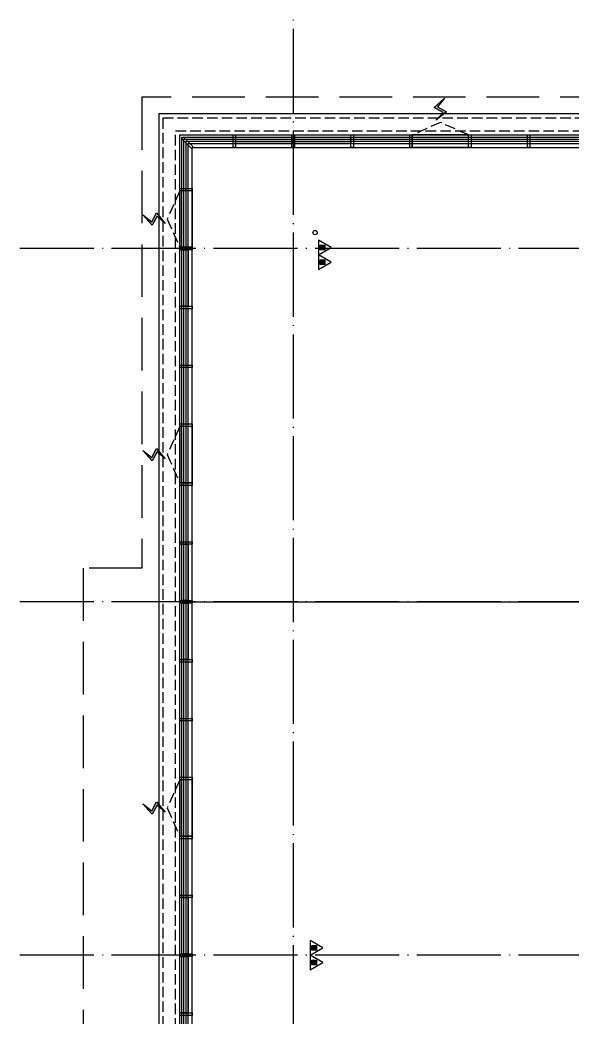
# Model space of a CAD drawing. Extents: x -292644 to 830497, y -12918 to 491457.
# Drawn here: x 105257 to 118389, y 6929 to 30635 of the extents above; entities that cross this region are included whole.
import ezdxf
from ezdxf.xclip import XClip

# ---------------------------------------------------------------- set-up
doc = ezdxf.new("R2010")
doc.units = 0
doc.header["$LTSCALE"] = 1000
doc.header["$MEASUREMENT"] = 0
for name, pattern in [('104-10 轴网$0$DOTE', [2.4200000000000004, 2, -0.2, 0.02, -0.2]), ('8#楼幕墙$0$109-34 轴网$0$L1$0$$AUDIT_BAD_LTYPE1', [0]), ('8#楼幕墙$0$DASH', [0.35, 0.25, -0.1]), ('X-104 8#10#平面_t3$0$109-34 轴网$0$L1$0$$AUDIT_BAD_LTYPE1', [0]), ('X-104 8#10#平面_t3$0$DASH', [0.35, 0.25, -0.1])]:
    doc.linetypes.add(name, pattern=pattern)
doc.layers.get('0').update_dxf_attribs({"linetype": 'CONTINUOUS'})
for name, color, linetype in [('104-10 轴网$0$A_AXIS-轴线', 36, '104-10 轴网$0$DOTE'), ('8#楼幕墙$0$04-电动窗', 1, 'CONTINUOUS'), ('8#楼幕墙$0$A-C_玻璃幕墙', 140, 'CONTINUOUS'), ('8#楼幕墙$0$A-C_窗b', 191, 'CONTINUOUS'), ('X-104 8#10#平面_t3$0$A-O_分水线', 127, 'CONTINUOUS'), ('X-104 8#10#平面_t3$0$A-O_屋面', 201, 'CONTINUOUS'), ('X-104 8#10#平面_t3$0$A-O_散水', 134, 'CONTINUOUS'), ('X-104 8#10#平面_t3$0$A-SUR_看线', 231, 'CONTINUOUS'), ('X-104 8#10#平面_t3$0$水-消火栓', 41, 'CONTINUOUS')]:
    doc.layers.add(name, color=color, linetype=linetype)
doc.layers.add('8#楼幕墙$0$04-不打印_辅助线', color=165, linetype='CONTINUOUS', plot=False)
doc.layers.add('X-104 8#10#平面_t3$0$04-不打印_辅助线', color=165, linetype='CONTINUOUS', plot=False)
doc.layers.add('X-104 8#10#平面_t3$0$000套内', color=226, linetype='CONTINUOUS', lineweight=30, plot=False)
doc.layers.get('X-104 8#10#平面_t3$0$A-O_分水线').off()

# ---------------------------------------------------------------- blocks, each defined once
blk = doc.blocks.new('104-10 轴网')
at = {"layer": '104-10 轴网$0$A_AXIS-轴线', "linetype": '104-10 轴网$0$DOTE'}
for p, q in [((120429.5977508623, 40099.99999999988), (120429.5977508621, -6500.000000000178)), ((168929.5977508623, 25199.99999999987), (113929.5977508621, 25199.99999999982)), ((168929.5977508623, 16799.99999999987), (113929.5977508621, 16799.99999999982)), ((168929.5977508623, 8399.999999999873), (113929.5977508621, 8399.999999999822))]:
    blk.add_line(p, q, dxfattribs=at)
blk = doc.blocks.new('X-104 8#10#平面_t3$0$fdhggh')
at = {"layer": 'X-104 8#10#平面_t3$0$04-不打印_辅助线'}
blk.add_lwpolyline([(19449.99996581458, 12899.99956291614), (19449.99996581458, -2650.000437083887), (-2650.000034185417, -2650.000437083858), (-2650.000034185417, 27849.99956291614), (8450.000000000291, 27849.9995629162), (8450.000000000291, 30799.99956291626), (14149.99996581458, 30799.9995629162), (14149.99996581458, 35949.99956291614), (44349.99996581458, 35949.99956291614), (44349.99996581458, 14449.99956291614), (24500.00000000015, 14449.99956291614), (24500.00000000015, 12899.99956291614)], close=True, dxfattribs=at)
blk = doc.blocks.new('8#楼幕墙$0$ii')
blk.add_lwpolyline([(-1339.999257087533, -5.379672802519053e-05), (0.0007429124671034515, -5.379672802519053e-05), (0.0007429124671034515, -150.000053796728), (-1339.999257087533, -150.000053796728)], close=True)
blk = doc.blocks.new('8#楼幕墙$0$$TCHSYS$WIN2D')
for p, q in [((-0.5, 0.5), (0.5, 0.5)), ((-0.5, 0.5), (-0.4999999999999999, -0.5)), ((0.5, 0.5), (0.4999999999999998, -0.5)), ((0.5, 0.1666666666666666), (-0.5, 0.1666666666666666)), ((0.5, -0.1666666666666667), (-0.5, -0.1666666666666667)), ((-0.4999999999999999, -0.5), (0.5, -0.5))]:
    blk.add_line(p, q)
blk = doc.blocks.new('8#楼幕墙$0$开启扇')
at = {"layer": '8#楼幕墙$0$04-电动窗'}
h = blk.add_hatch(color=1, dxfattribs=at)
h.dxf.hatch_style = 1
h.paths.add_polyline_path([(771.2538212353829, 399.4187931009801), (600.4963348774836, 588.0845509109495), (817.000029503055, 705.4227948976622), (568.9130649687795, 925.0510056701896), (737.6166181836743, 715.3361196324695), (521.1129235581029, 597.9978756457567)])
at = {"linetype": '8#楼幕墙$0$DASH'}
blk.add_lwpolyline([(0, 49.99999999714782), (670, 349.9999999971478), (1340, 49.99999999714782)], dxfattribs=at)
at = {"layer": '8#楼幕墙$0$04-电动窗', "color": 1}
blk.add_lwpolyline([(771.2538212353829, 399.4187931009801), (600.4963348774836, 588.0845509109495), (817.000029503055, 705.4227948976622), (568.9130649687795, 925.0510056701896), (737.6166181836743, 715.3361196324695), (521.1129235581029, 597.9978756457567), (771.2538212353829, 399.4187931009801)], close=True, dxfattribs=at)
at = {"xscale": -1340, "yscale": 300, "zscale": 1340, "rotation": 180}
blk.add_blockref('8#楼幕墙$0$$TCHSYS$WIN2D', (670, -100), dxfattribs=at)
blk = doc.blocks.new('8#楼幕墙')
at = {"layer": '8#楼幕墙$0$04-不打印_辅助线'}
blk.add_lwpolyline([(19400.00000000023, 12900), (19400.00000000023, -2600), (-2599.999999999767, -2599.999999999942), (-2599.999999999767, 27800), (8500.000000000233, 27800.00000000006), (8500.000000000233, 31000.00000000012), (14200.00000000023, 31000.00000000006), (14200.00000000023, 35900), (44300.00000000023, 35900), (44300.00000000023, 14500), (24130.00000000023, 14500), (24130.00000000023, 12900)], close=True, dxfattribs=at)
at = {"layer": '8#楼幕墙$0$A-C_玻璃幕墙'}
for points in [[(19630.00000000012, 14400), (19500.00000000023, 14400), (19500.00000000023, -2700), (-2699.999999999767, -2699.999999999942), (-2699.999999999767, 27900), (8400.000000000233, 27900), (8400.000000000233, 29500), (9529.999998102081, 29500)], [(19570.00000000012, 14450), (19450.00000000023, 14450), (19450.00000000023, -2650), (-2649.999999999767, -2649.999999999942), (-2649.999999999767, 27850), (8450.000000000233, 27850), (8450.000000000233, 29450), (9469.999998102081, 29450)], [(19570.00000000012, 14600), (19300.00000000023, 14600), (19300.00000000023, -2500), (-2499.999999999767, -2499.999999999942), (-2499.999999999767, 27700), (8600.000000000233, 27700), (8600.000000000233, 29300), (9469.999998102081, 29300)], [(19630.00000000012, 14700), (19200.00000000023, 14700), (19200.00000000023, -2400), (-2399.999999999767, -2399.999999999942), (-2399.999999999767, 27600), (8700.000000000233, 27600), (8700.000000000233, 29200), (9529.999998102081, 29200)]]:
    blk.add_lwpolyline(points, dxfattribs=at)
for points in [[(-2378.78679656412, 27621.21320343565), (-2421.213203435414, 27578.78679656447), (-2649.999999999651, 27807.57359312882), (-2607.573593128589, 27850)], [(-1370.000000000349, 27600.0000000064), (-1430.000000000349, 27600.0000000064), (-1430.000000000349, 27900.00000000559), (-1370.000000000349, 27900.00000000559)], [(29.99999999965075, 27600.0000000064), (-30.00000000034925, 27600.0000000064), (-30.00000000034925, 27900.00000000559), (29.99999999965075, 27900.00000000559)], [(1429.999999999651, 27600.0000000064), (1369.999999999651, 27600.0000000064), (1369.999999999651, 27900.00000000559), (1429.999999999651, 27900.00000000559)], [(2829.999999999651, 27600.0000000064), (2769.999999999651, 27600.0000000064), (2769.999999999651, 27900.00000000559), (2829.999999999651, 27900.00000000559)], [(4229.999999999651, 27600.0000000064), (4169.999999999651, 27600.0000000064), (4169.999999999651, 27900.00000000559), (4229.999999999651, 27900.00000000559)], [(5629.999999999651, 27600.0000000064), (5569.999999999651, 27600.0000000064), (5569.999999999651, 27900.00000000559), (5629.999999999651, 27900.00000000559)], [(-2700.00000000291, 26570.00000000594), (-2700.00000000291, 26630.00000000594), (-2400.00000000291, 26630.00000000594), (-2400.00000000291, 26570.00000000594)], [(-2700.00000000291, 25170.00000000594), (-2700.00000000291, 25230.00000000594), (-2400.00000000291, 25230.00000000594), (-2400.00000000291, 25170.00000000594)], [(-2700.00000000291, 23770.00000000594), (-2700.00000000291, 23830.00000000594), (-2400.00000000291, 23830.00000000594), (-2400.00000000291, 23770.00000000594)], [(-2700.00000000291, 22370.00000000594), (-2700.00000000291, 22430.00000000594), (-2400.00000000291, 22430.00000000594), (-2400.00000000291, 22370.00000000594)], [(-2700.00000000291, 20970.00000000594), (-2700.00000000291, 21030.00000000594), (-2400.00000000291, 21030.00000000594), (-2400.00000000291, 20970.00000000594)], [(-2700.00000000291, 19570.00000000582), (-2700.00000000291, 19630.00000000582), (-2400.00000000291, 19630.00000000582), (-2400.00000000291, 19570.00000000582)], [(-2700.00000000291, 18170.00000000582), (-2700.00000000291, 18230.00000000582), (-2400.00000000291, 18230.00000000582), (-2400.00000000291, 18170.00000000582)], [(-2700.00000000291, 16770.00000000582), (-2700.00000000291, 16830.00000000582), (-2400.00000000291, 16830.00000000582), (-2400.00000000291, 16770.00000000582)], [(-2700.00000000291, 15370.00000000582), (-2700.00000000291, 15430.00000000582), (-2400.00000000291, 15430.00000000582), (-2400.00000000291, 15370.00000000582)], [(-2700.00000000291, 13970.00000000582), (-2700.00000000291, 14030.00000000582), (-2400.00000000291, 14030.00000000582), (-2400.00000000291, 13970.00000000582)], [(-2700.00000000291, 12570.00000000582), (-2700.00000000291, 12630.00000000582), (-2400.00000000291, 12630.00000000582), (-2400.00000000291, 12570.00000000582)], [(-2700.00000000291, 11170.00000000582), (-2700.00000000291, 11230.00000000582), (-2400.00000000291, 11230.00000000582), (-2400.00000000291, 11170.00000000582)], [(-2700.00000000291, 11170.00000000582), (-2700.00000000291, 11230.00000000582), (-2400.00000000291, 11230.00000000582), (-2400.00000000291, 11170.00000000582)], [(-2700.00000000291, 9770.00000000582), (-2700.00000000291, 9830.00000000582), (-2400.00000000291, 9830.00000000582), (-2400.00000000291, 9770.00000000582)], [(-2700.00000000291, 8370.00000000582), (-2700.00000000291, 8430.00000000582), (-2400.00000000291, 8430.00000000582), (-2400.00000000291, 8370.00000000582)], [(-2700.00000000291, 6970.000000005821), (-2700.00000000291, 7030.000000005821), (-2400.00000000291, 7030.000000005821), (-2400.00000000291, 6970.000000005821)]]:
    blk.add_lwpolyline(points, close=True, dxfattribs=at)
at = {"layer": '8#楼幕墙$0$A-C_玻璃幕墙', "linetype": '8#楼幕墙$0$109-34 轴网$0$L1$0$$AUDIT_BAD_LTYPE1', "xscale": -1}
blk.add_blockref('8#楼幕墙$0$开启扇', (4169.999999999651, 27850.00000000629), dxfattribs=at)
at = {"layer": '8#楼幕墙$0$A-C_玻璃幕墙'}
for p in [(-30.00000000291038, 27850.00000000617), (1369.999999999534, 27850.00000000629)]:
    blk.add_blockref('8#楼幕墙$0$ii', p, dxfattribs=at)
at = {"layer": '8#楼幕墙$0$A-C_玻璃幕墙', "linetype": '8#楼幕墙$0$109-34 轴网$0$L1$0$$AUDIT_BAD_LTYPE1', "xscale": -1, "rotation": 90}
for p in [(-2649.999999978449, 26570.00000000594), (-2650.000000002561, 12570.00000000547)]:
    blk.add_blockref('8#楼幕墙$0$开启扇', p, dxfattribs=at)
at = {"layer": '8#楼幕墙$0$A-C_玻璃幕墙', "rotation": 90}
for p in [(-2650.000000002794, 25170.00000000594), (-2650.00000000291, 18170.00000000617), (-2650.00000000291, 16770.00000000617), (-2650.000000003842, 9770.00000000617), (-2650.000000003842, 8370.00000000617)]:
    blk.add_blockref('8#楼幕墙$0$ii', p, dxfattribs=at)
at = {"layer": '8#楼幕墙$0$A-C_窗b', "color": 4, "linetype": '8#楼幕墙$0$109-34 轴网$0$L1$0$$AUDIT_BAD_LTYPE1', "xscale": -1, "rotation": 90}
blk.add_blockref('8#楼幕墙$0$开启扇', (-2650.00000000291, 20970.00000000617), dxfattribs=at)
blk = doc.blocks.new('X-104 8#10#平面_t3$0$$TWTSYS$00000546')
h = blk.add_hatch()
h.set_pattern_fill('ANSI31', color=256, scale=200, style=0)
h.set_pattern_definition([(45, (-38543.80223862439, -6670.830405693208), (-17.67766952966369, 17.67766952966369), [])])
h.paths.add_polyline_path([(-64.92232553117356, 173.7449990885525), (64.922325531159, 173.7449990885525), (64.922325531159, 43.90034802621994), (-64.92232553117356, 43.90034802621994)])
for points in [[(0, 343.6163707387423), (-198.3870041439732, 0), (198.3870041439732, 0)], [(-64.92232553117356, 173.7449990885525), (64.922325531159, 173.7449990885525), (64.922325531159, 43.90034802621994), (-64.92232553117356, 43.90034802621994)]]:
    blk.add_lwpolyline(points, close=True)
blk = doc.blocks.new('X-104 8#10#平面_t3$0$A$C46662BA1')
at = {"layer": 'X-104 8#10#平面_t3$0$水-消火栓'}
blk.add_circle((112276.9281219174, 25579.99999999888), 50, dxfattribs=at)
at = {"layer": 'X-104 8#10#平面_t3$0$水-消火栓', "xscale": 0.88, "yscale": 0.88, "zscale": 0.88, "rotation": 270}
for p in [(112356.9507218332, 25224.58056364603), (112356.9507218332, 24875.41943635255), (112156.9507218331, 8574.58057760327), (112156.9507218331, 8225.419450309788)]:
    blk.add_blockref('X-104 8#10#平面_t3$0$$TWTSYS$00000546', p, dxfattribs=at)
blk = doc.blocks.new('X-104 8#10#平面_t3')
at = {"layer": 'X-104 8#10#平面_t3$0$000套内'}
blk.add_lwpolyline([(125726.9507218329, -2550.001630473969), (109206.9507218301, -2550.001630480692), (109206.95072183, 27749.9983695226), (120056.9507218314, 27749.99836952283), (120056.9507218314, 24849.99838346642), (120056.9507218296, 24849.99836163686), (120056.9507218296, 22049.9983616368), (121706.9507452612, 22049.9983616368), (121706.9507452612, 12699.99836202219), (128806.9507452469, 12699.99836202219), (128806.9507452467, 14600.49239982531), (131106.95099742, 14600.49239982531), (131106.9507249382, -2550.001630480692), (128556.9507218354, -2550.00163048043), (128556.9507218354, -100.0016165329434), (125756.9507218354, -100.0016165183042), (125756.9507218354, -2550.001630474057)], dxfattribs=at)
at = {"layer": 'X-104 8#10#平面_t3$0$A-O_屋面', "linetype": 'X-104 8#10#平面_t3$0$DASH', "ltscale": 5}
blk.add_lwpolyline([(154556.950721833, 38599.99999999971), (136156.950721833, 38599.99999999971), (136156.950721833, 37199.99999999971), (124956.950721833, 37199.99999999971), (124956.950721833, 30199.99999999971), (119356.950721833, 30199.99999999971), (119356.9507218294, 28799.99999999808), (108156.950721833, 28799.99999999971), (108156.950721833, 17599.99999999971), (106756.950721833, 17599.99999999974), (106756.9507218329, -3603.639836526272), (106756.9507218329, -3600.000000000291), (120956.9507218329, -3600.000000000291), (120956.9507229977, -2699.999986043171), (131256.9507218296, -2699.999986043025), (131256.9507440771, -800.000000000291), (132156.950721833, -800.000000000291), (132156.950721833, 11799.99999999971), (139156.950721833, 11799.99999999968)], dxfattribs=at)
at = {"layer": 'X-104 8#10#平面_t3$0$A-O_散水'}
blk.add_lwpolyline([(120156.9507560149, 30000.00000000012), (119656.9507560149, 30000.00000000012), (119656.9507560156, 28399.99836951937), (108556.9507218301, 28399.99836951931), (108556.9507218301, -3200.001630480692), (131756.9507218301, -3200.001630480721), (131756.95072183, 9900.49240770025), (131256.95072183, 9900.492407698446), (131256.9507218301, -2700.001630480721), (109056.9507218301, -2700.001630480692), (109056.9507218301, 27899.99836951931), (120156.9507560157, 27899.99836951937)], close=True, dxfattribs=at)
at = {"layer": 'X-104 8#10#平面_t3$0$A-O_散水', "linetype": 'X-104 8#10#平面_t3$0$DASH'}
blk.add_lwpolyline([(120056.9507560153, 29600.00000000012), (119756.9507560153, 29600.00000000012), (119756.9507560156, 28299.99836951937), (108656.9507218301, 28299.99836951931), (108656.9507218301, -3100.001630480692), (131656.9507218301, -3100.001630480721), (131656.95072183, 13999.99760533222), (131356.95072183, 13999.99760533114), (131356.9507218301, -2800.001630480721), (108956.9507218301, -2800.001630480692), (108956.9507218301, 27999.99836951931), (120056.9507560157, 27999.99836951937)], close=True, dxfattribs=at)
at = {"layer": 'X-104 8#10#平面_t3$0$A-SUR_看线', "linetype": 'X-104 8#10#平面_t3$0$DASH', "ltscale": 2, "const_width": 30}
blk.add_lwpolyline([(121606.9507452612, 16799.99999999985), (109356.950721833, 16799.99999999985)], dxfattribs=at)
at = {"linetype": 'X-104 8#10#平面_t3$0$109-34 轴网$0$L1$0$$AUDIT_BAD_LTYPE1'}
ref = blk.add_blockref('8#楼幕墙', (111756.9507218327, -1.455191522836685e-10), dxfattribs=at)
XClip(ref).set_block_clipping_path([(-18549.999999999476, -12899.999999999882), (65550.0000000003, 284100.0000000003)])
blk.add_blockref('X-104 8#10#平面_t3$0$fdhggh', (111756.9507218327, -2.91038304567337e-10), dxfattribs=at)
ref = blk.add_blockref('104-10 轴网', (-8672.647029029395, 2.91038304567337e-11), dxfattribs=at)
XClip(ref).set_block_clipping_path([(104379.59775086239, -11899.999999999955), (178479.5977508624, 45500.000000000044)])
at = {"layer": 'X-104 8#10#平面_t3$0$A-O_分水线', "linetype": 'X-104 8#10#平面_t3$0$109-34 轴网$0$L1$0$$AUDIT_BAD_LTYPE1'}
blk.add_blockref('X-104 8#10#平面_t3$0$A$C46662BA1', (0, -2.91038304567337e-11), dxfattribs=at)

msp = doc.modelspace()

# ---------------------------------------------------------------- block references
msp.add_blockref('X-104 8#10#平面_t3', (0, 0))

doc.saveas('drawing.dxf')
